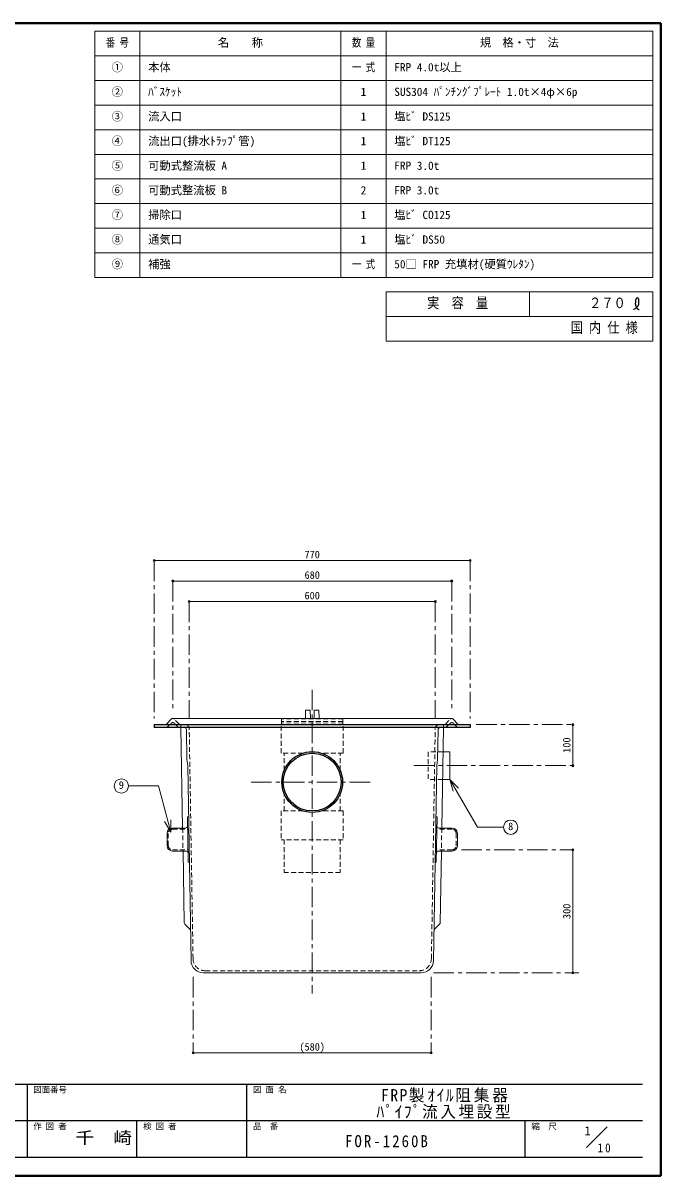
# Model space of a CAD drawing. Units: millimetres at full size, sheet at 1:10. Extents: x -2058 to 1992, y -1332 to 1478.
# Drawn here: x 437 to 1992, y -1332 to 1478 of the extents above; entities that cross this region are included whole.
import ezdxf
from ezdxf.enums import TextEntityAlignment as Align

# ---------------------------------------------------------------- set-up
doc = ezdxf.new("R2010")
doc.units = ezdxf.units.MM
doc.header["$LTSCALE"] = 10
doc.header["$PDMODE"] = 32
doc.header["$PDSIZE"] = 5
doc.linetypes.add('CHAIN1', pattern=[8, 5, -1, 1, -1])
doc.linetypes.add('DASHED1', pattern=[1.8, 1.2, -0.6])
doc.layers.add('0-0____1', color=7, linetype='Continuous', lineweight=9)
doc.styles.add('ＭＳ ゴシック', font='')
doc.styles.get('ＭＳ ゴシック').set_extended_font_data('MS Gothic')

msp = doc.modelspace()

# ---------------------------------------------------------------- linework, layer by layer
at = {"layer": '0-0____1', "color": 1, "lineweight": 40}
for p, q in [((1992.25, 1477.54), (-2057.75, 1477.54)), ((1992.25, -1332.46), (1992.25, 1477.54)), ((1992.25, -1332.46), (-2057.75, -1332.46))]:
    msp.add_line(p, q, dxfattribs=at)
at = {"layer": '0-0____1', "color": 3, "lineweight": 18}
for p, q in [((1972.25, 1457.54), (612.25, 1457.54)), ((612.25, 857.54), (612.25, 1457.54)), ((722.25, 857.54), (722.25, 1457.54)), ((1212.25, 857.54), (1212.25, 1457.54)), ((1322.25, 857.54), (1322.25, 1457.54)), ((1972.25, 857.54), (1972.25, 1457.54)), ((1972.25, 1397.54), (612.25, 1397.54)), ((1972.25, 1337.54), (612.25, 1337.54)), ((1972.25, 1277.54), (612.25, 1277.54)), ((1972.25, 1217.54), (612.25, 1217.54)), ((1972.25, 1157.54), (612.25, 1157.54)), ((1972.25, 1097.54), (612.25, 1097.54)), ((1972.25, 1037.54), (612.25, 1037.54)), ((1972.25, 977.54), (612.25, 977.54)), ((1972.25, 917.54), (612.25, 917.54)), ((1972.25, 857.54), (612.25, 857.54)), ((1972.25, 822.54), (1322.25, 822.54)), ((1322.25, 822.54), (1322.25, 702.54)), ((1672.25, 762.54), (1672.25, 822.54)), ((1972.25, 702.54), (1972.25, 822.54)), ((1972.25, 762.54), (1322.25, 762.54)), ((1972.25, 702.54), (1322.25, 702.54))]:
    msp.add_line(p, q, dxfattribs=at)
at = {"layer": '0-0____1', "color": 5, "lineweight": 25}
for p, q in [((1929.84, 795.31), (1929.8, 794.36)), ((1929.8, 794.36), (1929.8, 793.41)), ((1929.8, 793.41), (1929.85, 792.47)), ((1929.9, 796.27), (1929.84, 795.31)), ((1929.85, 792.47), (1929.91, 791.92)), ((1929.98, 797.22), (1929.9, 796.27)), ((1929.91, 791.92), (1929.98, 791.45)), ((1930.03, 797.77), (1929.98, 797.22)), ((1929.98, 791.45), (1930.14, 790.64)), ((1930.06, 798.23), (1930.03, 797.77)), ((1930.13, 799.03), (1930.06, 798.23)), ((1930.2, 799.83), (1930.13, 799.03)), ((1930.14, 790.64), (1930.34, 789.84)), ((1930.29, 800.62), (1930.2, 799.83)), ((1930.4, 801.41), (1930.29, 800.62)), ((1930.34, 789.84), (1930.59, 789.05)), ((1930.54, 802.19), (1930.4, 801.41)), ((1930.64, 802.64), (1930.54, 802.19)), ((1930.59, 789.05), (1930.87, 788.26)), ((1930.72, 803), (1930.64, 802.64)), ((1930.9, 803.62), (1930.72, 803)), ((1930.87, 788.26), (1931.18, 787.49)), ((1931.12, 804.22), (1930.9, 803.62)), ((1931.38, 804.8), (1931.12, 804.22)), ((1931.18, 787.49), (1931.37, 787.05)), ((1931.37, 787.05), (1931.51, 786.73)), ((1931.7, 805.36), (1931.38, 804.8)), ((1932.09, 805.89), (1931.7, 805.36)), ((1932.34, 806.18), (1932.09, 805.89)), ((1932.53, 806.36), (1932.34, 806.18)), ((1932.87, 806.66), (1932.53, 806.36)), ((1933.23, 806.92), (1932.87, 806.66)), ((1933.61, 807.13), (1933.23, 806.92)), ((1934.01, 807.29), (1933.61, 807.13)), ((1934.42, 807.38), (1934.01, 807.29)), ((1934.66, 807.39), (1934.42, 807.38)), ((1934.94, 807.37), (1934.66, 807.39)), ((1935.43, 807.25), (1934.94, 807.37)), ((1935, 786.31), (1935.71, 787.14)), ((1935.91, 807.03), (1935.43, 807.25)), ((1935.71, 787.14), (1936.35, 788.01)), ((1936.36, 806.72), (1935.91, 807.03)), ((1936.35, 788.01), (1936.92, 788.93)), ((1936.77, 806.36), (1936.36, 806.72)), ((1937.14, 805.94), (1936.77, 806.36)), ((1936.92, 788.93), (1937.21, 789.49)), ((1937.34, 805.69), (1937.14, 805.94)), ((1937.21, 789.49), (1937.42, 789.94)), ((1937.64, 805.21), (1937.34, 805.69)), ((1937.42, 789.94), (1937.74, 790.74)), ((1938.03, 804.36), (1937.64, 805.21)), ((1937.74, 790.74), (1938, 791.56)), ((1938, 791.56), (1938.22, 792.4)), ((1938.28, 803.46), (1938.03, 804.36)), ((1938.22, 792.4), (1938.38, 793.25)), ((1938.43, 802.53), (1938.28, 803.46)), ((1938.38, 793.25), (1938.5, 794.11)), ((1938.5, 801.59), (1938.43, 802.53)), ((1938.54, 800.64), (1938.5, 801.59)), ((1938.5, 794.11), (1938.55, 794.6)), ((1938.55, 800.09), (1938.54, 800.64)), ((1938.57, 799.56), (1938.55, 800.09)), ((1938.55, 794.6), (1938.59, 795.12)), ((1938.6, 798.66), (1938.57, 799.56)), ((1938.59, 795.12), (1938.63, 796)), ((1938.62, 797.77), (1938.6, 798.66)), ((1938.64, 796.89), (1938.62, 797.77)), ((1938.63, 796), (1938.64, 796.89)), ((1925.52, 779.5), (1926.25, 779.92)), ((1926.25, 779.92), (1927.49, 780.64)), ((1927.49, 780.64), (1928.73, 781.39)), ((1928.73, 781.39), (1929.94, 782.16)), ((1929.94, 782.16), (1931.14, 782.98)), ((1931.14, 782.98), (1932.3, 783.84)), ((1931.51, 786.73), (1931.76, 786.19)), ((1931.76, 786.19), (1932.03, 785.65)), ((1932.03, 785.65), (1932.3, 785.12)), ((1932.3, 785.12), (1932.59, 784.59)), ((1932.3, 783.84), (1932.95, 784.37)), ((1932.59, 784.59), (1932.89, 784.07)), ((1932.89, 784.07), (1933.07, 783.76)), ((1932.95, 784.37), (1933.43, 784.78)), ((1933.07, 783.76), (1933.29, 783.41)), ((1933.29, 783.41), (1933.68, 782.81)), ((1933.43, 784.78), (1934.24, 785.53)), ((1933.68, 782.81), (1934.1, 782.23)), ((1934.1, 782.23), (1934.55, 781.67)), ((1934.24, 785.53), (1935, 786.31)), ((1934.55, 781.67), (1935.03, 781.16)), ((1935.03, 781.16), (1935.55, 780.71)), ((1935.55, 780.71), (1935.87, 780.47)), ((1935.87, 780.47), (1936.15, 780.3)), ((1936.15, 780.3), (1936.65, 780.03)), ((1936.65, 780.03), (1937.17, 779.8)), ((1937.17, 779.8), (1937.72, 779.59)), ((1937.72, 779.59), (1938.27, 779.4)), ((1938.27, 779.4), (1938.83, 779.23)), ((1938.83, 779.23), (1939.16, 779.13)), ((757.25, -232.46), (1527.25, -232.46)), ((757.25, -232.46), (757.25, -239.46)), ((1527.25, -239.46), (757.25, -239.46)), ((1527.25, -232.46), (1527.25, -239.46))]:
    msp.add_line(p, q, dxfattribs=at)
at = {"layer": '0-0____1', "color": 4, "linetype": 'CHAIN1'}
for p, q in [((757.25, 167.54), (757.25, -217.46)), ((1527.25, 167.54), (1527.25, -217.46)), ((802.25, 117.54), (802.25, -202.46)), ((1482.25, 117.54), (1482.25, -202.46)), ((842.25, 67.54), (842.25, -217.46)), ((1442.25, 67.54), (1442.25, -217.46)), ((1142.25, -147.46), (1142.25, -887.46)), ((1542.25, -232.46), (1777.25, -232.46)), ((1390.03, -332.46), (1777.25, -332.46)), ((993.25, -372.46), (1291.25, -372.46)), ((1506.01, -537.46), (1777.25, -537.46)), ((1437.67, -837.46), (1792.25, -837.46)), ((852.25, -847.46), (852.25, -1032.46)), ((1432.25, -847.46), (1432.25, -1032.46))]:
    msp.add_line(p, q, dxfattribs=at)
at = {"layer": '0-0____1', "color": 4}
for p, q in [((757.25, 167.54), (1527.25, 167.54)), ((1482.25, 117.54), (802.25, 117.54)), ((842.25, 67.54), (1442.25, 67.54)), ((1137.73, -217.46), (1137.25, -197.46)), ((1146.78, -217.46), (1147.25, -197.46)), ((1158.5, -197.46), (1147.25, -197.46)), ((1158.98, -217.46), (1158.5, -197.46)), ((826.45, -484.46), (822.37, -239.46)), ((1458.06, -484.46), (1462.14, -239.46)), ((1777.25, -232.46), (1777.25, -332.46)), ((1461.15, -298.96), (1478.03, -298.96)), ((1478.03, -298.96), (1478.03, -365.96)), ((1460.03, -365.96), (1478.03, -365.96)), ((830.3, -715.41), (827.39, -540.46)), ((1454.21, -715.41), (1457.12, -540.46)), ((1777.25, -537.46), (1777.25, -837.46)), ((844.13, -731.02), (831.79, -718.89)), ((1440.38, -731.02), (1452.72, -718.89)), ((1432.25, -1032.46), (852.25, -1032.46))]:
    msp.add_line(p, q, dxfattribs=at)
at = {"layer": '0-0____1', "lineweight": 18}
for p, q in [((786.94, -230.95), (798.68, -218.96)), ((802.25, -217.46), (1482.25, -217.46)), ((1497.57, -230.95), (1485.83, -218.96)), ((836.67, -317.46), (835.45, -244.2)), ((1447.84, -317.46), (1449.06, -244.2)), ((836.67, -317.46), (838.92, -332.46)), ((846.85, -807.96), (838.92, -332.46)), ((1445.59, -332.46), (1437.66, -807.96)), ((1447.84, -317.46), (1445.59, -332.46)), ((1477.98, -365.91), (1499.2, -387.12)), ((1477.98, -365.91), (1485.75, -394.89)), ((1477.98, -365.91), (1545.31, -482.52)), ((797.57, -494.15), (782.57, -468.17)), ((797.57, -494.15), (797.57, -464.15)), ((839.84, -567.46), (838, -457.46)), ((838, -457.46), (841, -457.46)), ((1446.51, -457.46), (1443.51, -457.46)), ((1444.67, -567.46), (1446.51, -457.46)), ((788.5, -527.46), (788.5, -497.46)), ((833.37, -484.46), (801.5, -484.46)), ((1451.14, -484.46), (1483.01, -484.46)), ((1496.01, -527.46), (1496.01, -497.46)), ((1608.57, -482.52), (1545.31, -482.52)), ((834.47, -540.46), (801.5, -540.46)), ((1450.04, -540.46), (1483.01, -540.46)), ((839.84, -567.46), (842.84, -567.46)), ((1444.67, -567.46), (1441.67, -567.46)), ((876.84, -837.46), (1407.67, -837.46)), ((1811.03, -1262.96), (1861.54, -1212.46))]:
    msp.add_line(p, q, dxfattribs=at)
at = {"layer": '0-0____1', "color": 4, "linetype": 'DASHED1'}
for p, q in [((817.57, -230.95), (805.83, -218.96)), ((1217.25, -218.46), (1067.25, -218.46)), ((1067.25, -218.46), (1067.25, -224.46)), ((1217.25, -224.46), (1067.25, -224.46)), ((1125.5, -218.46), (1125.53, -217.46)), ((1137.75, -218.46), (1137.73, -217.46)), ((1146.75, -218.46), (1146.78, -217.46)), ((1159, -218.46), (1158.98, -217.46)), ((1217.25, -218.46), (1217.25, -224.46)), ((1466.94, -230.95), (1478.68, -218.96)), ((789.88, -237.95), (798.68, -228.96)), ((814.63, -237.95), (805.83, -228.96)), ((822.37, -239.46), (822.25, -232.46)), ((851.76, -802.96), (842.42, -242.27)), ((1217.75, -231.96), (1066.75, -231.96)), ((1066.75, -301.96), (1066.75, -231.96)), ((1217.25, -225.46), (1067.25, -225.46)), ((1067.25, -225.46), (1067.25, -231.46)), ((1217.25, -231.46), (1067.25, -231.46)), ((1217.25, -225.46), (1217.25, -231.46)), ((1217.75, -301.96), (1217.75, -231.96)), ((1432.75, -802.96), (1442.09, -242.27)), ((1462.14, -239.46), (1462.26, -232.46)), ((1469.88, -237.95), (1478.68, -228.96)), ((1494.63, -237.95), (1485.83, -228.96)), ((1073.75, -344.46), (1073.75, -301.96)), ((1217.75, -301.96), (1164.74, -301.96)), ((1210.75, -344.46), (1210.75, -301.96)), ((1425.03, -298.96), (1425.03, -365.96)), ((1461.15, -298.96), (1425.03, -298.96)), ((1460.03, -365.96), (1425.03, -365.96)), ((1210.75, -442.96), (1210.75, -400.45)), ((1217.75, -442.96), (1164.74, -442.96)), ((1217.75, -442.96), (1217.75, -512.96)), ((791.5, -527.46), (791.5, -497.46)), ((801.5, -487.46), (841.5, -487.46)), ((826.45, -484.46), (827.39, -540.46)), ((1483.01, -487.46), (1443.01, -487.46)), ((1458.06, -484.46), (1457.12, -540.46)), ((1493.01, -527.46), (1493.01, -497.46)), ((1217.75, -512.96), (1066.75, -512.96)), ((1073.75, -512.96), (1073.75, -592.46)), ((1210.75, -512.96), (1210.75, -592.46)), ((801.5, -537.46), (842.34, -537.46)), ((1483.01, -537.46), (1442.17, -537.46)), ((1210.75, -592.46), (1073.75, -592.46)), ((881.76, -832.46), (1402.75, -832.46))]:
    msp.add_line(p, q, dxfattribs=at)
at = {"layer": '0-0____1', "linetype": 'DASHED1', "lineweight": 18}
for p, q in [((1119.77, -301.96), (1066.75, -301.96)), ((1073.75, -442.96), (1073.75, -400.45))]:
    msp.add_line(p, q, dxfattribs=at)
at = {"layer": '0-0____1', "color": 6, "lineweight": 25}
for p, q in [((-2012.75, -1108.88), (1947.25, -1108.88)), ((447.25, -1108.88), (447.25, -1287.46)), ((982.97, -1287.46), (982.97, -1108.88)), ((1947.25, -1198.17), (-88.46, -1198.17)), ((715.11, -1287.46), (715.11, -1198.17)), ((1661.54, -1287.46), (1661.54, -1198.17)), ((1947.25, -1287.46), (-2012.75, -1287.46))]:
    msp.add_line(p, q, dxfattribs=at)
at = {"layer": '0-0____1', "color": 4}
msp.add_lwpolyline([(1125.53, -217.46), (1126, -197.46), (1137.25, -197.46)], dxfattribs=at)
at = {"layer": '0-0____1', "lineweight": 18}
msp.add_lwpolyline([(797.57, -494.15), (767.5, -381.93), (694.49, -381.93)], dxfattribs=at)
at = {"layer": '0-0____1', "color": 4, "linetype": 'DASHED1'}
msp.add_lwpolyline([(1119.77, -442.96), (1066.75, -442.96), (1066.75, -512.96)], dxfattribs=at)
at = {"layer": '0-0____1', "color": 5, "lineweight": 25}
for radius in [74, 70.5]:
    msp.add_circle((1142.25, -372.46), radius, dxfattribs=at)
at = {"layer": '0-0____1', "lineweight": 18}
for centre in [(676.99, -381.93), (1626.07, -482.52)]:
    msp.add_circle(centre, 17.5, dxfattribs=at)
for centre, radius, start, end in [((802.25, -222.46), 5, 90, 135.6053), ((1482.25, -222.46), 5, 44.3947, 90), ((783.36, -227.46), 5, 270, 315.6053), ((830.46, -244.46), 5, 1.04163, 90), ((1454.05, -244.46), 5, 90, 178.95837), ((1501.15, -227.46), 5, 224.3947, 270), ((801.5, -497.46), 13, 90, 180), ((833.37, -479.46), 5, 270, 0.95484), ((1451.14, -479.46), 5, 179.04516, 270), ((1483.01, -497.46), 13, 0, 90), ((801.5, -527.46), 13, 180, 270), ((1483.01, -527.46), 13, 270, 0), ((834.47, -545.46), 5, 0.95484, 90), ((1450.04, -545.46), 5, 90, 179.04516), ((876.84, -807.46), 30, 180.95484, 270), ((1407.67, -807.46), 30, 270, 359.04516)]:
    msp.add_arc(centre, radius, start, end, dxfattribs=at)
at = {"layer": '0-0____1', "color": 4, "linetype": 'DASHED1'}
for centre, radius, start, end in [((802.25, -222.46), 5, 44.3947, 90), ((1482.25, -222.46), 5, 90, 135.6053), ((786.31, -234.46), 5, 270, 315.6053), ((802.25, -232.46), 5, 44.3947, 135.6053), ((818.2, -234.46), 5, 224.3947, 270), ((821.15, -227.46), 5, 224.3947, 270), ((832.42, -242.46), 10, 1.04163, 90), ((1452.09, -242.46), 10, 90, 178.95837), ((1463.36, -227.46), 5, 270, 315.6053), ((1466.31, -234.46), 5, 270, 315.6053), ((1482.25, -232.46), 5, 44.3947, 135.6053), ((1498.2, -234.46), 5, 224.3947, 270), ((801.5, -497.46), 10, 90, 180), ((1483.01, -497.46), 10, 0, 90), ((801.5, -527.46), 10, 180, 270), ((1483.01, -527.46), 10, 270, 0), ((881.76, -802.46), 30, 180.95484, 270), ((1402.75, -802.46), 30, 270, 359.04516)]:
    msp.add_arc(centre, radius, start, end, dxfattribs=at)
at = {"layer": '0-0____1', "color": 4}
for centre, start, end in [((835.3, -715.33), 180.95484, 225.47742), ((1449.21, -715.33), 314.52258, 359.04516), ((840.62, -734.58), 0.95484, 45.47742), ((1443.89, -734.58), 134.52258, 179.04516)]:
    msp.add_arc(centre, 5, start, end, dxfattribs=at)
at = {"layer": '0-0____1', "color": 1}
for p in [(757.25, 167.54), (1527.25, 167.54), (802.25, 117.54), (1482.25, 117.54), (842.25, 67.54), (1442.25, 67.54), (1777.25, -232.46), (1777.25, -332.46), (1777.25, -537.46), (1777.25, -837.46), (852.25, -1032.46), (1432.25, -1032.46)]:
    msp.add_point(p, dxfattribs=at)

# ---------------------------------------------------------------- texts
at = {"layer": '0-0____1', "style": 'ＭＳ ゴシック'}
for s, height, width, p in [('番 号', 20.16, 0.8, (639.13, 1413.79)), ('数 量', 20.16, 0.8, (1239.13, 1413.79)), ('一 式', 20.16, 0.8, (1239.13, 1353.79)), ('一 式', 20.16, 0.8, (1239.13, 873.79)), ('実\u3000容\u3000量', 25.66, 0.85, (1422.25, 775.04)), ('２７０', 25.66, 0.85, (1817.25, 775.04)), ('国 内 仕 様', 25.66, 0.85, (1772.25, 715.04)), ('千\u3000崎', 29.33, 1.15, (565.11, -1262.81))]:
    msp.add_text(s, height=height, dxfattribs=dict(at, width=width)).set_placement(p, align=Align.BOTTOM_LEFT)
for s, height, p in [('名\u3000\u3000称', 20.16, (912.25, 1413.79)), ('規\u3000格・寸\u3000法', 20.16, (1551, 1413.79)), ('①', 20.16, (653.5, 1353.79)), ('本体', 20.16, (742.25, 1353.79)), ('FRP 4.0t以上', 20.16, (1342.25, 1353.79)), ('②', 20.16, (653.5, 1293.79)), ('ﾊﾞｽｹｯﾄ', 20.16, (742.25, 1293.79)), ('SUS304 ﾊﾟﾝﾁﾝｸﾞﾌﾟﾚｰﾄ 1.0t×4φ×6p', 20.16, (1342.25, 1293.79)), ('1', 20.16, (1260.38, 1293.79)), ('③', 20.16, (653.5, 1233.79)), ('流入口', 20.16, (742.25, 1233.79)), ('1', 20.16, (1260.38, 1233.79)), ('塩ﾋﾞ DS125', 20.16, (1342.25, 1233.79)), ('④', 20.16, (653.5, 1173.79)), ('流出口(排水ﾄﾗｯﾌﾟ管)', 20.16, (742.25, 1173.79)), ('1', 20.16, (1260.38, 1173.79)), ('塩ﾋﾞ DT125', 20.16, (1342.25, 1173.79)), ('⑤', 20.16, (653.5, 1113.79)), ('可動式整流板 A', 20.16, (742.25, 1113.79)), ('1', 20.16, (1260.38, 1113.79)), ('FRP 3.0t', 20.16, (1342.25, 1113.79)), ('⑥', 20.16, (653.5, 1053.79)), ('可動式整流板 B', 20.16, (742.25, 1053.79)), ('2', 20.16, (1260.38, 1053.79)), ('FRP 3.0t', 20.16, (1342.25, 1053.79)), ('⑦', 20.16, (653.5, 993.79)), ('掃除口', 20.16, (742.25, 993.79)), ('1', 20.16, (1260.38, 993.79)), ('塩ﾋﾞ CO125', 20.16, (1342.25, 993.79)), ('⑧', 20.16, (653.5, 933.79)), ('通気口', 20.16, (742.25, 933.79)), ('1', 20.16, (1260.38, 933.79)), ('塩ﾋﾞ DS50', 20.16, (1342.25, 933.79)), ('⑨', 20.16, (653.5, 873.79)), ('補強', 20.16, (742.25, 873.79)), ('50□ FRP 充填材(硬質ｳﾚﾀﾝ)', 20.16, (1342.25, 873.79)), ('770', 18.33, (1123.5, 167.54)), ('680', 18.33, (1123.5, 117.54)), ('600', 18.33, (1123.5, 67.54)), ('9', 18.33, (670.74, -394.43)), ('8', 18.33, (1619.82, -495.02)), ('(580)', 18.33, (1111, -1032.46)), ('図面番号', 14.66, (462.25, -1133.88)), ('図 面 名', 14.66, (997.97, -1133.88)), ('作 図 者', 14.66, (462.25, -1223.17)), ('検 図 者', 14.66, (730.11, -1223.17)), ('品\u3000番', 14.66, (997.97, -1223.17)), ('縮\u3000尺', 14.66, (1676.54, -1223.17)), ('1', 21.99, (1805.95, -1239.98))]:
    msp.add_text(s, height=height, dxfattribs=at).set_placement(p, align=Align.BOTTOM_LEFT)
for s, p in [('100', (1777.25, -301.21)), ('300', (1777.25, -706.21))]:
    msp.add_text(s, height=18.33, rotation=90, dxfattribs=at).set_placement(p, align=Align.BOTTOM_LEFT)
at = {"layer": '0-0____1', "attachment_point": 7, "style": 'ＭＳ ゴシック'}
for s, insert, char_height in [('\\T1.19;\\W0.95;FRP製ｵｲﾙ阻集器', (1310.11, -1153.53), 29.33), ('\\T1.17;\\W0.95;ﾊﾟｲﾌﾟ流入埋設型', (1298.86, -1193.53), 29.33), ('\\T1.28;\\W0.9;FOR-1260B', (1222.25, -1262.81), 29.33), ('\\T1.36;\\W0.9;10', (1837.92, -1275.36), 21.99)]:
    msp.add_mtext(s, dxfattribs=dict(at, insert=insert, char_height=char_height))

doc.saveas('drawing.dxf')
